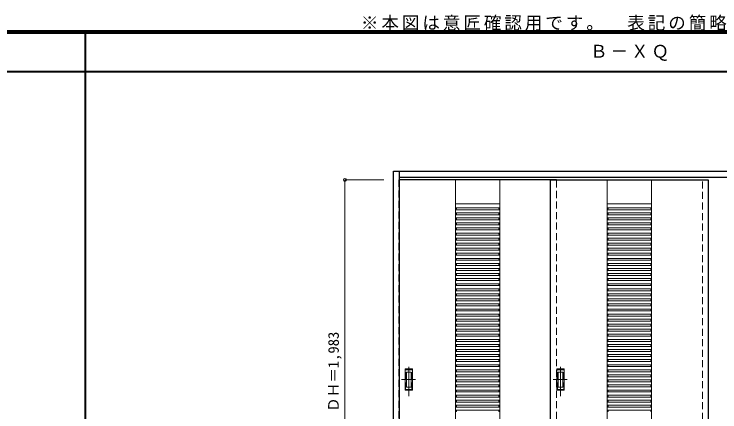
# Model space of a CAD drawing. Units: millimetres, scale not verified. Extents: x -6000 to 5700, y -4307 to 4260.
# Drawn here: x -267 to 3360, y 2218 to 4260 of the extents above; entities that cross this region are included whole.
import ezdxf
from ezdxf.enums import TextEntityAlignment as Align

# ---------------------------------------------------------------- set-up
doc = ezdxf.new("R2010")
doc.units = ezdxf.units.MM
doc.header["$LTSCALE"] = 30
doc.header["$PDMODE"] = 32
doc.header["$PDSIZE"] = 15
doc.linetypes.add('CHAIN1', pattern=[8, 5, -1, 1, -1])
doc.linetypes.add('DASHED1', pattern=[1.8, 1.2, -0.6])
for name, color, linetype, lineweight in [('0-2_扉', 3, 'Continuous', 25), ('0-3_仕上げ', 4, 'Continuous', 9), ('0-4_枠', 3, 'Continuous', 25), ('0-6_引手', 7, 'Continuous', 18), ('0-B_寸法', 4, 'Continuous', 9), ('F-1_枠', 6, 'Continuous', 40)]:
    doc.layers.add(name, color=color, linetype=linetype, lineweight=lineweight)
doc.layers.add('0-A_文字', color=7, linetype='Continuous')
doc.styles.add('ＭＳ ゴシック', font='')
doc.styles.get('ＭＳ ゴシック').set_extended_font_data('MS Gothic')

msp = doc.modelspace()

# ---------------------------------------------------------------- linework, layer by layer
at = {"layer": '0-2_扉', "color": 4, "linetype": 'DASHED1', "lineweight": 9}
msp.add_line((1710, 3409), (1710, 3405), dxfattribs=at)
msp.add_line((1710, 3409), (1710, 3405), dxfattribs=at)
at = {"layer": '0-2_扉'}
for p, q in [((2520, 3409), (1713, 3409)), ((2520, 3409), (2490, 3409)), ((2490, 1426), (2490, 3409)), ((2490, 3409), (3300, 3409)), ((3300, 3409), (3300, 1426))]:
    msp.add_line(p, q, dxfattribs=at)
at = {"layer": '0-3_仕上げ', "color": 7, "lineweight": 18}
for p, q in [((2001, 1426), (2001, 3409)), ((2229, 1426), (2229, 3409)), ((2781, 1426), (2781, 3409)), ((3009, 1426), (3009, 3409)), ((2001, 3286), (2229, 3286)), ((3009, 3286), (2781, 3286))]:
    msp.add_line(p, q, dxfattribs=at)
at = {"layer": '0-3_仕上げ'}
for p, q in [((2001, 3266), (2229, 3266)), ((2006, 3266), (2006, 3259.58)), ((2224, 3266), (2224, 3259.58)), ((3009, 3266), (2781, 3266)), ((2786, 3266), (2786, 3259.58)), ((3004, 3266), (3004, 3259.58)), ((2001, 3259.58), (2006, 3259.58)), ((2001, 3256), (2229, 3256)), ((2001, 3240), (2229, 3240)), ((2001, 3233.58), (2006, 3233.58)), ((2001, 3230), (2229, 3230)), ((2006, 3240), (2006, 3233.58)), ((2224, 3259.58), (2229, 3259.58)), ((2224, 3240), (2224, 3233.58)), ((2224, 3233.58), (2229, 3233.58)), ((2786, 3259.58), (2781, 3259.58)), ((3009, 3256), (2781, 3256)), ((3009, 3240), (2781, 3240)), ((2786, 3233.58), (2781, 3233.58)), ((3009, 3230), (2781, 3230)), ((2786, 3240), (2786, 3233.58)), ((3009, 3259.58), (3004, 3259.58)), ((3004, 3240), (3004, 3233.58)), ((3009, 3233.58), (3004, 3233.58)), ((2001, 3214), (2229, 3214)), ((2001, 3207.58), (2006, 3207.58)), ((2001, 3204), (2229, 3204)), ((2006, 3214), (2006, 3207.58)), ((2224, 3214), (2224, 3207.58)), ((2224, 3207.58), (2229, 3207.58)), ((3009, 3214), (2781, 3214)), ((2786, 3207.58), (2781, 3207.58)), ((3009, 3204), (2781, 3204)), ((2786, 3214), (2786, 3207.58)), ((3004, 3214), (3004, 3207.58)), ((3009, 3207.58), (3004, 3207.58)), ((2001, 3188), (2229, 3188)), ((2001, 3181.58), (2006, 3181.58)), ((2001, 3178), (2229, 3178)), ((2001, 3162), (2229, 3162)), ((2001, 3155.58), (2006, 3155.58)), ((2006, 3188), (2006, 3181.58)), ((2006, 3162), (2006, 3155.58)), ((2224, 3188), (2224, 3181.58)), ((2224, 3181.58), (2229, 3181.58)), ((2224, 3162), (2224, 3155.58)), ((2224, 3155.58), (2229, 3155.58)), ((3009, 3188), (2781, 3188)), ((2786, 3181.58), (2781, 3181.58)), ((3009, 3178), (2781, 3178)), ((3009, 3162), (2781, 3162)), ((2786, 3155.58), (2781, 3155.58)), ((2786, 3188), (2786, 3181.58)), ((2786, 3162), (2786, 3155.58)), ((3004, 3188), (3004, 3181.58)), ((3009, 3181.58), (3004, 3181.58)), ((3004, 3162), (3004, 3155.58)), ((3009, 3155.58), (3004, 3155.58)), ((2001, 3152), (2229, 3152)), ((2001, 3136), (2229, 3136)), ((2001, 3129.58), (2006, 3129.58)), ((2001, 3126), (2229, 3126)), ((2006, 3136), (2006, 3129.58)), ((2224, 3136), (2224, 3129.58)), ((2224, 3129.58), (2229, 3129.58)), ((3009, 3152), (2781, 3152)), ((3009, 3136), (2781, 3136)), ((2786, 3129.58), (2781, 3129.58)), ((3009, 3126), (2781, 3126)), ((2786, 3136), (2786, 3129.58)), ((3004, 3136), (3004, 3129.58)), ((3009, 3129.58), (3004, 3129.58)), ((2001, 3110), (2229, 3110)), ((2001, 3103.58), (2006, 3103.58)), ((2001, 3100), (2229, 3100)), ((2001, 3084), (2229, 3084)), ((2006, 3110), (2006, 3103.58)), ((2006, 3084), (2006, 3077.58)), ((2224, 3110), (2224, 3103.58)), ((2224, 3103.58), (2229, 3103.58)), ((2224, 3084), (2224, 3077.58)), ((3009, 3110), (2781, 3110)), ((2786, 3103.58), (2781, 3103.58)), ((3009, 3100), (2781, 3100)), ((3009, 3084), (2781, 3084)), ((2786, 3110), (2786, 3103.58)), ((2786, 3084), (2786, 3077.58)), ((3004, 3110), (3004, 3103.58)), ((3009, 3103.58), (3004, 3103.58)), ((3004, 3084), (3004, 3077.58)), ((2001, 3077.58), (2006, 3077.58)), ((2001, 3074), (2229, 3074)), ((2001, 3058), (2229, 3058)), ((2001, 3051.58), (2006, 3051.58)), ((2001, 3048), (2229, 3048)), ((2006, 3058), (2006, 3051.58)), ((2224, 3077.58), (2229, 3077.58)), ((2224, 3058), (2224, 3051.58)), ((2224, 3051.58), (2229, 3051.58)), ((2786, 3077.58), (2781, 3077.58)), ((3009, 3074), (2781, 3074)), ((3009, 3058), (2781, 3058)), ((2786, 3051.58), (2781, 3051.58)), ((3009, 3048), (2781, 3048)), ((2786, 3058), (2786, 3051.58)), ((3009, 3077.58), (3004, 3077.58)), ((3004, 3058), (3004, 3051.58)), ((3009, 3051.58), (3004, 3051.58)), ((2001, 3032), (2229, 3032)), ((2001, 3025.58), (2006, 3025.58)), ((2001, 3022), (2229, 3022)), ((2006, 3032), (2006, 3025.58)), ((2224, 3032), (2224, 3025.58)), ((2224, 3025.58), (2229, 3025.58)), ((3009, 3032), (2781, 3032)), ((2786, 3025.58), (2781, 3025.58)), ((3009, 3022), (2781, 3022)), ((2786, 3032), (2786, 3025.58)), ((3004, 3032), (3004, 3025.58)), ((3009, 3025.58), (3004, 3025.58)), ((2001, 3006), (2229, 3006)), ((2001, 2999.58), (2006, 2999.58)), ((2001, 2996), (2229, 2996)), ((2001, 2980), (2229, 2980)), ((2006, 3006), (2006, 2999.58)), ((2006, 2980), (2006, 2973.58)), ((2224, 3006), (2224, 2999.58)), ((2224, 2999.58), (2229, 2999.58)), ((2224, 2980), (2224, 2973.58)), ((3009, 3006), (2781, 3006)), ((2786, 2999.58), (2781, 2999.58)), ((3009, 2996), (2781, 2996)), ((3009, 2980), (2781, 2980)), ((2786, 3006), (2786, 2999.58)), ((2786, 2980), (2786, 2973.58)), ((3004, 3006), (3004, 2999.58)), ((3009, 2999.58), (3004, 2999.58)), ((3004, 2980), (3004, 2973.58)), ((2001, 2973.58), (2006, 2973.58)), ((2001, 2970), (2229, 2970)), ((2001, 2954), (2229, 2954)), ((2001, 2947.58), (2006, 2947.58)), ((2001, 2944), (2229, 2944)), ((2006, 2954), (2006, 2947.58)), ((2224, 2973.58), (2229, 2973.58)), ((2224, 2954), (2224, 2947.58)), ((2224, 2947.58), (2229, 2947.58)), ((2786, 2973.58), (2781, 2973.58)), ((3009, 2970), (2781, 2970)), ((3009, 2954), (2781, 2954)), ((2786, 2947.58), (2781, 2947.58)), ((3009, 2944), (2781, 2944)), ((2786, 2954), (2786, 2947.58)), ((3009, 2973.58), (3004, 2973.58)), ((3004, 2954), (3004, 2947.58)), ((3009, 2947.58), (3004, 2947.58)), ((2001, 2928), (2229, 2928)), ((2001, 2921.58), (2006, 2921.58)), ((2001, 2918), (2229, 2918)), ((2001, 2902), (2229, 2902)), ((2006, 2928), (2006, 2921.58)), ((2006, 2902), (2006, 2895.58)), ((2224, 2928), (2224, 2921.58)), ((2224, 2921.58), (2229, 2921.58)), ((2224, 2902), (2224, 2895.58)), ((3009, 2928), (2781, 2928)), ((2786, 2921.58), (2781, 2921.58)), ((3009, 2918), (2781, 2918)), ((3009, 2902), (2781, 2902)), ((2786, 2928), (2786, 2921.58)), ((2786, 2902), (2786, 2895.58)), ((3004, 2928), (3004, 2921.58)), ((3009, 2921.58), (3004, 2921.58)), ((3004, 2902), (3004, 2895.58)), ((2001, 2895.58), (2006, 2895.58)), ((2001, 2892), (2229, 2892)), ((2001, 2876), (2229, 2876)), ((2001, 2869.58), (2006, 2869.58)), ((2001, 2866), (2229, 2866)), ((2006, 2876), (2006, 2869.58)), ((2224, 2895.58), (2229, 2895.58)), ((2224, 2876), (2224, 2869.58)), ((2224, 2869.58), (2229, 2869.58)), ((2786, 2895.58), (2781, 2895.58)), ((3009, 2892), (2781, 2892)), ((3009, 2876), (2781, 2876)), ((2786, 2869.58), (2781, 2869.58)), ((3009, 2866), (2781, 2866)), ((2786, 2876), (2786, 2869.58)), ((3009, 2895.58), (3004, 2895.58)), ((3004, 2876), (3004, 2869.58)), ((3009, 2869.58), (3004, 2869.58)), ((2001, 2850), (2229, 2850)), ((2001, 2843.58), (2006, 2843.58)), ((2001, 2840), (2229, 2840)), ((2006, 2850), (2006, 2843.58)), ((2224, 2850), (2224, 2843.58)), ((2224, 2843.58), (2229, 2843.58)), ((3009, 2850), (2781, 2850)), ((2786, 2843.58), (2781, 2843.58)), ((3009, 2840), (2781, 2840)), ((2786, 2850), (2786, 2843.58)), ((3004, 2850), (3004, 2843.58)), ((3009, 2843.58), (3004, 2843.58)), ((2001, 2824), (2229, 2824)), ((2001, 2817.58), (2006, 2817.58)), ((2001, 2814), (2229, 2814)), ((2001, 2798), (2229, 2798)), ((2006, 2824), (2006, 2817.58)), ((2006, 2798), (2006, 2791.58)), ((2224, 2824), (2224, 2817.58)), ((2224, 2817.58), (2229, 2817.58)), ((2224, 2798), (2224, 2791.58)), ((3009, 2824), (2781, 2824)), ((2786, 2817.58), (2781, 2817.58)), ((3009, 2814), (2781, 2814)), ((3009, 2798), (2781, 2798)), ((2786, 2824), (2786, 2817.58)), ((2786, 2798), (2786, 2791.58)), ((3004, 2824), (3004, 2817.58)), ((3009, 2817.58), (3004, 2817.58)), ((3004, 2798), (3004, 2791.58)), ((2001, 2791.58), (2006, 2791.58)), ((2001, 2788), (2229, 2788)), ((2001, 2772), (2229, 2772)), ((2001, 2765.58), (2006, 2765.58)), ((2001, 2762), (2229, 2762)), ((2006, 2772), (2006, 2765.58)), ((2224, 2791.58), (2229, 2791.58)), ((2224, 2772), (2224, 2765.58)), ((2224, 2765.58), (2229, 2765.58)), ((2786, 2791.58), (2781, 2791.58)), ((3009, 2788), (2781, 2788)), ((3009, 2772), (2781, 2772)), ((2786, 2765.58), (2781, 2765.58)), ((3009, 2762), (2781, 2762)), ((2786, 2772), (2786, 2765.58)), ((3009, 2791.58), (3004, 2791.58)), ((3004, 2772), (3004, 2765.58)), ((3009, 2765.58), (3004, 2765.58)), ((2001, 2746), (2229, 2746)), ((2001, 2739.58), (2006, 2739.58)), ((2001, 2736), (2229, 2736)), ((2006, 2746), (2006, 2739.58)), ((2224, 2746), (2224, 2739.58)), ((2224, 2739.58), (2229, 2739.58)), ((3009, 2746), (2781, 2746)), ((2786, 2739.58), (2781, 2739.58)), ((3009, 2736), (2781, 2736)), ((2786, 2746), (2786, 2739.58)), ((3004, 2746), (3004, 2739.58)), ((3009, 2739.58), (3004, 2739.58)), ((2001, 2720), (2229, 2720)), ((2001, 2713.58), (2006, 2713.58)), ((2001, 2710), (2229, 2710)), ((2001, 2694), (2229, 2694)), ((2001, 2687.58), (2006, 2687.58)), ((2001, 2684), (2229, 2684)), ((2006, 2720), (2006, 2713.58)), ((2006, 2694), (2006, 2687.58)), ((2224, 2720), (2224, 2713.58)), ((2224, 2713.58), (2229, 2713.58)), ((2224, 2694), (2224, 2687.58)), ((2224, 2687.58), (2229, 2687.58)), ((3009, 2720), (2781, 2720)), ((2786, 2713.58), (2781, 2713.58)), ((3009, 2710), (2781, 2710)), ((3009, 2694), (2781, 2694)), ((2786, 2687.58), (2781, 2687.58)), ((3009, 2684), (2781, 2684)), ((2786, 2720), (2786, 2713.58)), ((2786, 2694), (2786, 2687.58)), ((3004, 2720), (3004, 2713.58)), ((3009, 2713.58), (3004, 2713.58)), ((3004, 2694), (3004, 2687.58)), ((3009, 2687.58), (3004, 2687.58)), ((2001, 2668), (2229, 2668)), ((2001, 2661.58), (2006, 2661.58)), ((2001, 2658), (2229, 2658)), ((2006, 2668), (2006, 2661.58)), ((2224, 2668), (2224, 2661.58)), ((2224, 2661.58), (2229, 2661.58)), ((3009, 2668), (2781, 2668)), ((2786, 2661.58), (2781, 2661.58)), ((3009, 2658), (2781, 2658)), ((2786, 2668), (2786, 2661.58)), ((3004, 2668), (3004, 2661.58)), ((3009, 2661.58), (3004, 2661.58)), ((2001, 2642), (2229, 2642)), ((2001, 2635.58), (2006, 2635.58)), ((2001, 2632), (2229, 2632)), ((2001, 2616), (2229, 2616)), ((2006, 2642), (2006, 2635.58)), ((2006, 2616), (2006, 2609.58)), ((2224, 2642), (2224, 2635.58)), ((2224, 2635.58), (2229, 2635.58)), ((2224, 2616), (2224, 2609.58)), ((3009, 2642), (2781, 2642)), ((2786, 2635.58), (2781, 2635.58)), ((3009, 2632), (2781, 2632)), ((3009, 2616), (2781, 2616)), ((2786, 2642), (2786, 2635.58)), ((2786, 2616), (2786, 2609.58)), ((3004, 2642), (3004, 2635.58)), ((3009, 2635.58), (3004, 2635.58)), ((3004, 2616), (3004, 2609.58)), ((2001, 2609.58), (2006, 2609.58)), ((2001, 2606), (2229, 2606)), ((2001, 2590), (2229, 2590)), ((2001, 2583.58), (2006, 2583.58)), ((2001, 2580), (2229, 2580)), ((2006, 2590), (2006, 2583.58)), ((2224, 2609.58), (2229, 2609.58)), ((2224, 2590), (2224, 2583.58)), ((2224, 2583.58), (2229, 2583.58)), ((2786, 2609.58), (2781, 2609.58)), ((3009, 2606), (2781, 2606)), ((3009, 2590), (2781, 2590)), ((2786, 2583.58), (2781, 2583.58)), ((3009, 2580), (2781, 2580)), ((2786, 2590), (2786, 2583.58)), ((3009, 2609.58), (3004, 2609.58)), ((3004, 2590), (3004, 2583.58)), ((3009, 2583.58), (3004, 2583.58)), ((2001, 2564), (2229, 2564)), ((2001, 2557.58), (2006, 2557.58)), ((2001, 2554), (2229, 2554)), ((2006, 2564), (2006, 2557.58)), ((2224, 2564), (2224, 2557.58)), ((2224, 2557.58), (2229, 2557.58)), ((3009, 2564), (2781, 2564)), ((2786, 2557.58), (2781, 2557.58)), ((3009, 2554), (2781, 2554)), ((2786, 2564), (2786, 2557.58)), ((3004, 2564), (3004, 2557.58)), ((3009, 2557.58), (3004, 2557.58)), ((2001, 2538), (2229, 2538)), ((2001, 2531.58), (2006, 2531.58)), ((2001, 2528), (2229, 2528)), ((2001, 2512), (2229, 2512)), ((2001, 2505.58), (2006, 2505.58)), ((2006, 2538), (2006, 2531.58)), ((2006, 2512), (2006, 2505.58)), ((2224, 2538), (2224, 2531.58)), ((2224, 2531.58), (2229, 2531.58)), ((2224, 2512), (2224, 2505.58)), ((2224, 2505.58), (2229, 2505.58)), ((3009, 2538), (2781, 2538)), ((2786, 2531.58), (2781, 2531.58)), ((3009, 2528), (2781, 2528)), ((3009, 2512), (2781, 2512)), ((2786, 2505.58), (2781, 2505.58)), ((2786, 2538), (2786, 2531.58)), ((2786, 2512), (2786, 2505.58)), ((3004, 2538), (3004, 2531.58)), ((3009, 2531.58), (3004, 2531.58)), ((3004, 2512), (3004, 2505.58)), ((3009, 2505.58), (3004, 2505.58)), ((2001, 2502), (2229, 2502)), ((2001, 2486), (2229, 2486)), ((2001, 2479.58), (2006, 2479.58)), ((2001, 2476), (2229, 2476)), ((2006, 2486), (2006, 2479.58)), ((2224, 2486), (2224, 2479.58)), ((2224, 2479.58), (2229, 2479.58)), ((3009, 2502), (2781, 2502)), ((3009, 2486), (2781, 2486)), ((2786, 2479.58), (2781, 2479.58)), ((3009, 2476), (2781, 2476)), ((2786, 2486), (2786, 2479.58)), ((3004, 2486), (3004, 2479.58)), ((3009, 2479.58), (3004, 2479.58)), ((2001, 2460), (2229, 2460)), ((2001, 2453.58), (2006, 2453.58)), ((2001, 2450), (2229, 2450)), ((2001, 2434), (2229, 2434)), ((2006, 2460), (2006, 2453.58)), ((2006, 2434), (2006, 2427.58)), ((2224, 2460), (2224, 2453.58)), ((2224, 2453.58), (2229, 2453.58)), ((2224, 2434), (2224, 2427.58)), ((3009, 2460), (2781, 2460)), ((2786, 2453.58), (2781, 2453.58)), ((3009, 2450), (2781, 2450)), ((3009, 2434), (2781, 2434)), ((2786, 2460), (2786, 2453.58)), ((2786, 2434), (2786, 2427.58)), ((3004, 2460), (3004, 2453.58)), ((3009, 2453.58), (3004, 2453.58)), ((3004, 2434), (3004, 2427.58)), ((2001, 2427.58), (2006, 2427.58)), ((2001, 2424), (2229, 2424)), ((2001, 2408), (2229, 2408)), ((2001, 2401.58), (2006, 2401.58)), ((2001, 2398), (2229, 2398)), ((2006, 2408), (2006, 2401.58)), ((2224, 2427.58), (2229, 2427.58)), ((2224, 2408), (2224, 2401.58)), ((2224, 2401.58), (2229, 2401.58)), ((2786, 2427.58), (2781, 2427.58)), ((3009, 2424), (2781, 2424)), ((3009, 2408), (2781, 2408)), ((2786, 2401.58), (2781, 2401.58)), ((3009, 2398), (2781, 2398)), ((2786, 2408), (2786, 2401.58)), ((3009, 2427.58), (3004, 2427.58)), ((3004, 2408), (3004, 2401.58)), ((3009, 2401.58), (3004, 2401.58)), ((2001, 2382), (2229, 2382)), ((2001, 2375.58), (2006, 2375.58)), ((2001, 2372), (2229, 2372)), ((2006, 2382), (2006, 2375.58)), ((2224, 2382), (2224, 2375.58)), ((2224, 2375.58), (2229, 2375.58)), ((3009, 2382), (2781, 2382)), ((2786, 2375.58), (2781, 2375.58)), ((3009, 2372), (2781, 2372)), ((2786, 2382), (2786, 2375.58)), ((3004, 2382), (3004, 2375.58)), ((3009, 2375.58), (3004, 2375.58)), ((2001, 2356), (2229, 2356)), ((2001, 2349.58), (2006, 2349.58)), ((2001, 2346), (2229, 2346)), ((2001, 2330), (2229, 2330)), ((2001, 2323.58), (2006, 2323.58)), ((2006, 2356), (2006, 2349.58)), ((2006, 2330), (2006, 2323.58)), ((2224, 2356), (2224, 2349.58)), ((2224, 2349.58), (2229, 2349.58)), ((2224, 2330), (2224, 2323.58)), ((2224, 2323.58), (2229, 2323.58)), ((3009, 2356), (2781, 2356)), ((2786, 2349.58), (2781, 2349.58)), ((3009, 2346), (2781, 2346)), ((3009, 2330), (2781, 2330)), ((2786, 2323.58), (2781, 2323.58)), ((2786, 2356), (2786, 2349.58)), ((2786, 2330), (2786, 2323.58)), ((3004, 2356), (3004, 2349.58)), ((3009, 2349.58), (3004, 2349.58)), ((3004, 2330), (3004, 2323.58)), ((3009, 2323.58), (3004, 2323.58)), ((2001, 2320), (2229, 2320)), ((2001, 2304), (2229, 2304)), ((2001, 2297.58), (2006, 2297.58)), ((2001, 2294), (2229, 2294)), ((2006, 2304), (2006, 2297.58)), ((2224, 2304), (2224, 2297.58)), ((2224, 2297.58), (2229, 2297.58)), ((3009, 2320), (2781, 2320)), ((3009, 2304), (2781, 2304)), ((2786, 2297.58), (2781, 2297.58)), ((3009, 2294), (2781, 2294)), ((2786, 2304), (2786, 2297.58)), ((3004, 2304), (3004, 2297.58)), ((3009, 2297.58), (3004, 2297.58)), ((2001, 2278), (2229, 2278)), ((2001, 2271.58), (2006, 2271.58)), ((2001, 2268), (2229, 2268)), ((2001, 2252), (2229, 2252)), ((2006, 2278), (2006, 2271.58)), ((2006, 2252), (2006, 2245.58)), ((2224, 2278), (2224, 2271.58)), ((2224, 2271.58), (2229, 2271.58)), ((2224, 2252), (2224, 2245.58)), ((3009, 2278), (2781, 2278)), ((2786, 2271.58), (2781, 2271.58)), ((3009, 2268), (2781, 2268)), ((3009, 2252), (2781, 2252)), ((2786, 2278), (2786, 2271.58)), ((2786, 2252), (2786, 2245.58)), ((3004, 2278), (3004, 2271.58)), ((3009, 2271.58), (3004, 2271.58)), ((3004, 2252), (3004, 2245.58)), ((2001, 2245.58), (2006, 2245.58)), ((2001, 2242), (2229, 2242)), ((2001, 2226), (2229, 2226)), ((2001, 2219.58), (2006, 2219.58)), ((2006, 2226), (2006, 2219.58)), ((2224, 2245.58), (2229, 2245.58)), ((2224, 2226), (2224, 2219.58)), ((2224, 2219.58), (2229, 2219.58)), ((2786, 2245.58), (2781, 2245.58)), ((3009, 2242), (2781, 2242)), ((3009, 2226), (2781, 2226)), ((2786, 2219.58), (2781, 2219.58)), ((2786, 2226), (2786, 2219.58)), ((3009, 2245.58), (3004, 2245.58)), ((3004, 2226), (3004, 2219.58)), ((3009, 2219.58), (3004, 2219.58))]:
    msp.add_line(p, q, dxfattribs=at)
at = {"layer": '0-4_枠'}
for p, q in [((1683, 3453), (4110, 3453)), ((1713, 1418), (1713, 3453)), ((1713, 3423), (4080, 3423))]:
    msp.add_line(p, q, dxfattribs=at)
at = {"layer": '0-4_枠', "color": 4, "linetype": 'DASHED1', "lineweight": 9}
for p, q in [((3270, 1421), (3270, 3423)), ((3300, 1421), (3300, 3423)), ((1710, 3409), (1710, 1426)), ((1713, 3409), (1710, 3409)), ((2520, 1426), (2520, 3409))]:
    msp.add_line(p, q, dxfattribs=at)
at = {"layer": '0-4_枠'}
msp.add_lwpolyline([(1713, 1418), (1683, 1418), (1683, 3453)], dxfattribs=at)
at = {"layer": '0-6_引手', "linetype": 'CHAIN1'}
for p, q in [((1761, 2298.27), (1761, 2469.12)), ((2541, 2298.27), (2541, 2469.12)), ((1722.93, 2383.5), (1795.43, 2383.5)), ((2502.93, 2383.5), (2575.43, 2383.5))]:
    msp.add_line(p, q, dxfattribs=at)
at = {"layer": '0-6_引手'}
for p, q in [((1742, 2438.5), (1780, 2438.5)), ((1742, 2328.5), (1742, 2438.5)), ((1780, 2328.5), (1780, 2438.5)), ((2522, 2438.5), (2560, 2438.5)), ((2522, 2328.5), (2522, 2438.5)), ((2560, 2328.5), (2560, 2438.5)), ((1748.5, 2422.5), (1773.5, 2422.5)), ((1748.5, 2344.5), (1748.5, 2422.5)), ((1773.5, 2344.5), (1773.5, 2422.5)), ((2528.5, 2422.5), (2553.5, 2422.5)), ((2528.5, 2344.5), (2528.5, 2422.5)), ((2553.5, 2344.5), (2553.5, 2422.5)), ((1742, 2328.5), (1780, 2328.5)), ((1748.5, 2344.5), (1773.5, 2344.5)), ((2522, 2328.5), (2560, 2328.5)), ((2528.5, 2344.5), (2553.5, 2344.5))]:
    msp.add_line(p, q, dxfattribs=at)
at = {"layer": '0-6_引手', "linetype": 'DASHED1'}
for p, q in [((1777, 2332.5), (1777, 2434.5)), ((2557, 2332.5), (2557, 2434.5)), ((1745, 2332.5), (1777, 2332.5)), ((2525, 2332.5), (2557, 2332.5))]:
    msp.add_line(p, q, dxfattribs=at)
for points in [[(1745, 2332.5), (1745, 2434.5), (1777, 2434.5)], [(2525, 2332.5), (2525, 2434.5), (2557, 2434.5)]]:
    msp.add_lwpolyline(points, dxfattribs=at)
at = {"layer": '0-B_寸法'}
for q in [(1633, 3409), (1433, 1426)]:
    msp.add_line((1433, 3409), q, dxfattribs=at)
at = {"layer": '0-B_寸法', "color": 7}
msp.add_point((1433, 3409), dxfattribs=at)
at = {"layer": 'F-1_枠'}
for p, q in [((-6000, 4175), (5700, 4175)), ((100, -3790), (100, 4175)), ((-6000, 4170), (5700, 4170)), ((-6000, 4165), (5700, 4165)), ((-6000, 3965), (5700, 3965))]:
    msp.add_line(p, q, dxfattribs=at)

# ---------------------------------------------------------------- texts
at = {"layer": '0-A_文字', "char_height": 65.98, "attachment_point": 7, "style": 'ＭＳ ゴシック'}
for s, insert in [('\\T1.17;※本図は意匠確認用です。\u3000表記の簡略化している部位がございますのでご注意下さい。', (1515, 4175)), ('\\T1.17;Ｂ－ＸＱ', (2692.5, 4020))]:
    msp.add_mtext(s, dxfattribs=dict(at, insert=insert))
at = {"layer": '0-B_寸法', "color": 7, "style": 'ＭＳ ゴシック'}
msp.add_text('ＤＨ＝1,983', height=54.99, rotation=90, dxfattribs=at).set_placement((1418, 2217.25), align=Align.BOTTOM_LEFT)

doc.saveas('drawing.dxf')
